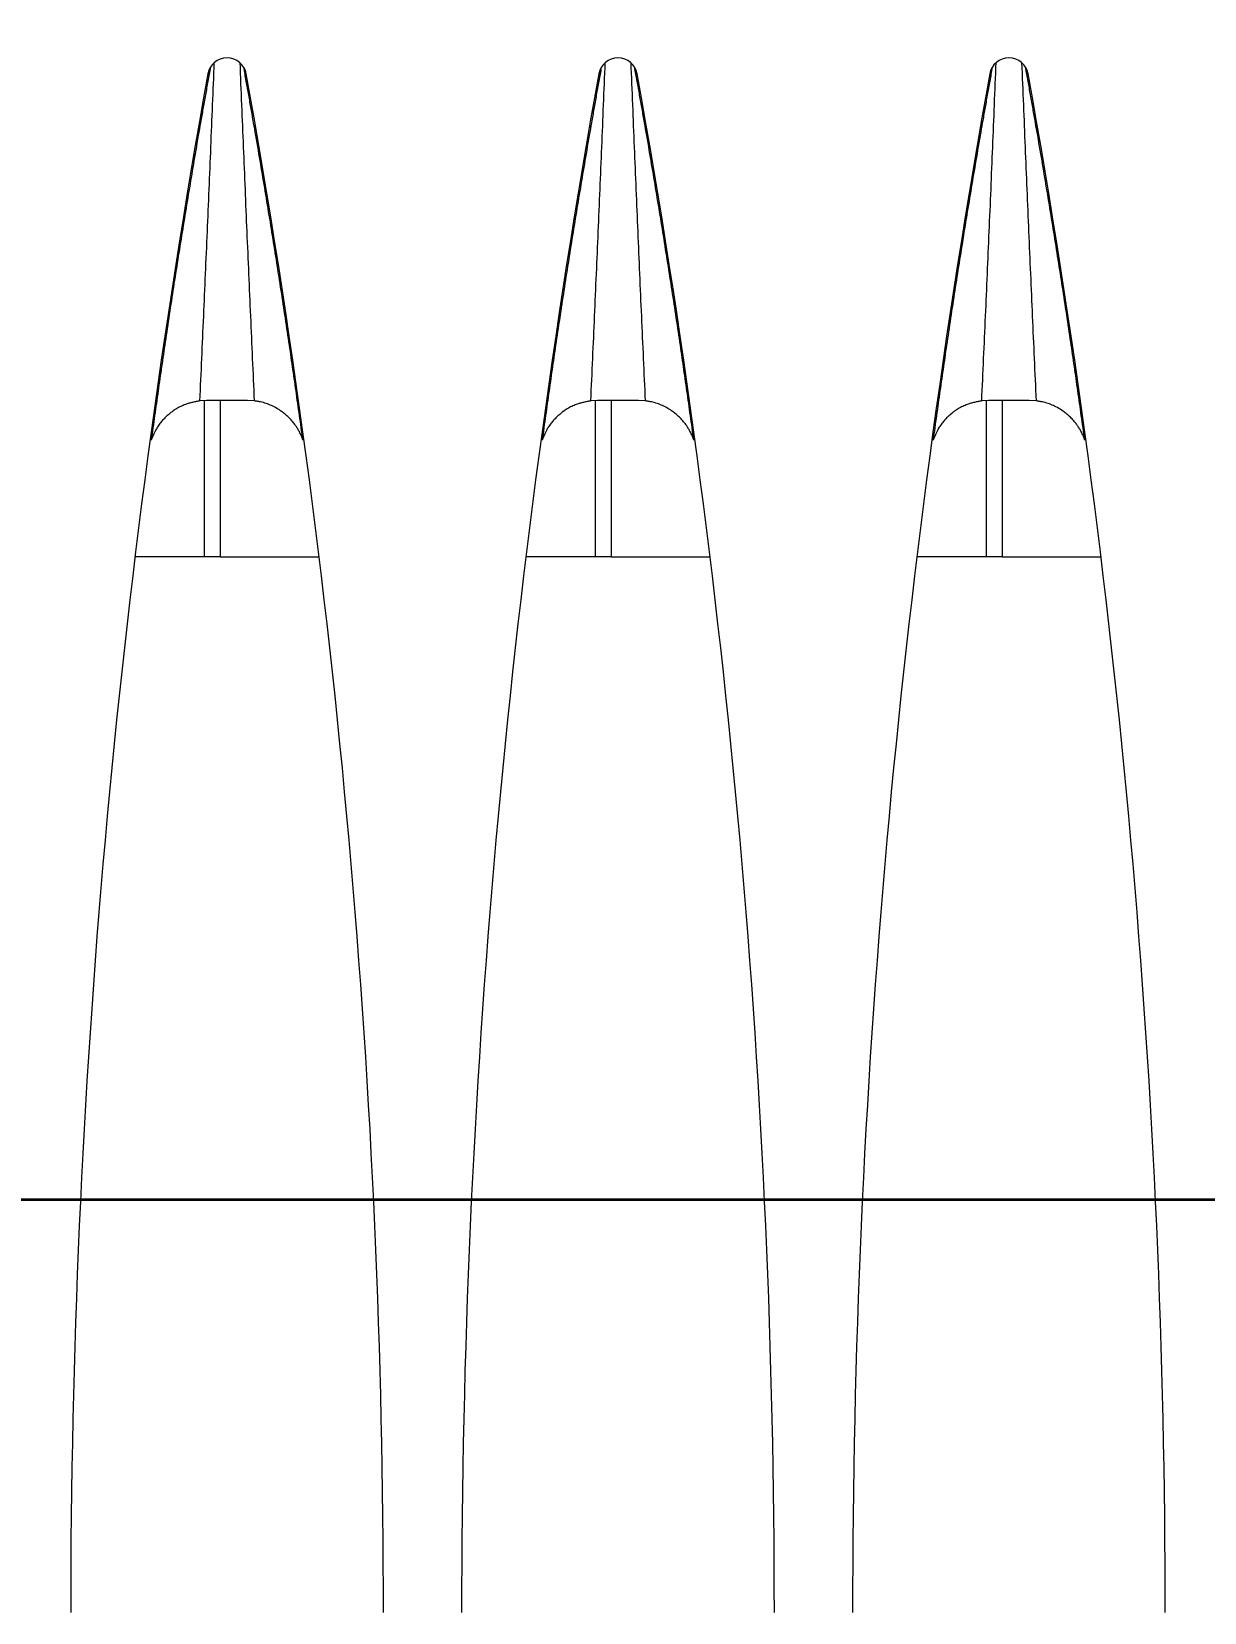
# Model space of a CAD drawing. Header units: metres. Extents: x -101133.8 to -101066.7, y -24899.3 to -24824.7.
# Drawn here: x -101110.23731 to -101110.20731, y -24848.34174 to -24848.3013 of the extents above; entities that cross this region are included whole.
import ezdxf

# ---------------------------------------------------------------- set-up
doc = ezdxf.new("R2010")
doc.units = ezdxf.units.M
doc.header["$LTSCALE"] = 0.2
doc.header["$PDSIZE"] = -5
for name, color, linetype in [('CMT-COTATION DIVERS', 1, 'Continuous'), ('CMT-CVC-MATERIEL', 30, 'Continuous'), ('CMT-PLB-EV-SOUS DALLAGE', 1, 'Continuous')]:
    doc.layers.add(name, color=color, linetype=linetype)
doc.styles.get("Standard").update_dxf_attribs({"font": 'arial.ttf'})
doc.dimstyles.get("Standard").update_dxf_attribs({"dimtxt": 0.18, "dimasz": 0.18, "dimexe": 0.18, "dimexo": 0.0625, "dimgap": 0.09, "dimtad": 0, "dimtih": 1, "dimtoh": 1, "dimdec": 4, "dimzin": 0, "dimdsep": 46, "dimtxsty": 'Standard', "dimcen": 0.09, "dimadec": 0, "dimazin": 0, "dimtfac": 1, "dimtdec": 4, "dimtofl": 0, "dimtmove": 0, "dimatfit": 3, "dimfxl": 1, "dimtolj": 1, "dimtzin": 0, "dimarcsym": 0})

# ---------------------------------------------------------------- blocks, each defined once
blk = doc.blocks.new('Cassette 600x600')
at = {"linetype": 'Continuous', "lineweight": 13}
for p, q in [((-20444.73, 132.832), (-20444.73, 135.361)), ((-20449.23, 134.73), (-20449.23, 134.764)), ((-20455.73, 133.702), (-20455.73, 133.736)), ((-20448.72, 133.7), (-20448.73, 133.527)), ((-20448.73, 132.832), (-20444.73, 132.832)), ((-20444.73, 132.832), (-20444.73, 132.421)), ((-20455.73, 132.274), (-20455.73, 132.308)), ((-20448.73, 132.483), (-20448.72, 132.31)), ((-20448.726, 132.421), (-20444.73, 132.421)), ((-20444.73, 132.421), (-20444.73, 130.649)), ((-20449.23, 131.246), (-20449.23, 131.28)), ((-20444.73, 122.832), (-20444.73, 125.361)), ((-20449.23, 124.73), (-20449.23, 124.764)), ((-20455.73, 123.702), (-20455.73, 123.736)), ((-20448.72, 123.7), (-20448.73, 123.527)), ((-20448.73, 122.832), (-20444.73, 122.832)), ((-20444.73, 122.832), (-20444.73, 122.421)), ((-20455.73, 122.274), (-20455.73, 122.308)), ((-20448.73, 122.483), (-20448.72, 122.31)), ((-20448.726, 122.421), (-20444.73, 122.421)), ((-20444.73, 122.421), (-20444.73, 120.649)), ((-20449.23, 121.246), (-20449.23, 121.28)), ((-20444.73, 112.832), (-20444.73, 115.361)), ((-20449.23, 114.73), (-20449.23, 114.764)), ((-20455.73, 113.702), (-20455.73, 113.736)), ((-20448.72, 113.7), (-20448.73, 113.527)), ((-20448.73, 112.832), (-20444.73, 112.832)), ((-20444.73, 112.832), (-20444.73, 112.421)), ((-20448.73, 112.483), (-20448.72, 112.31)), ((-20448.726, 112.421), (-20444.73, 112.421)), ((-20444.73, 112.421), (-20444.73, 110.649)), ((-20455.73, 112.274), (-20455.73, 112.308)), ((-20449.23, 111.246), (-20449.23, 111.28))]:
    blk.add_line(p, q, dxfattribs=at)
for centre, radius, start, end in [((-20417.73, -85.495), 222.5, 90, 100.18749), ((-20456.995, 133.005), 0.5, 100.1875, 259.8125), ((-20417.73, 351.505), 222.5, 259.81251, 270), ((-20417.73, -95.495), 222.5, 90, 100.18749), ((-20456.995, 123.005), 0.5, 100.1875, 259.8125), ((-20417.73, 341.505), 222.5, 259.81251, 270), ((-20417.73, -105.495), 222.5, 90, 100.18749), ((-20456.995, 113.005), 0.5, 100.1875, 259.8125), ((-20417.73, 331.505), 222.5, 259.81251, 270)]:
    blk.add_arc(centre, radius, start, end, dxfattribs=at)
for points, knots in [([(-20447.719, 134.945), (-20447.929, 134.916), (-20448.138, 134.887), (-20448.347, 134.857), (-20448.556, 134.828), (-20448.764, 134.799), (-20448.975, 134.769), (-20449.185, 134.739), (-20449.396, 134.709), (-20449.602, 134.679), (-20449.808, 134.65), (-20450.008, 134.621), (-20450.229, 134.588), (-20450.451, 134.555), (-20450.694, 134.519), (-20450.931, 134.483), (-20451.168, 134.447), (-20451.399, 134.412), (-20451.632, 134.376), (-20451.865, 134.34), (-20452.099, 134.303), (-20452.333, 134.266), (-20452.567, 134.229), (-20452.8, 134.192), (-20453.034, 134.154), (-20453.267, 134.117), (-20453.5, 134.079), (-20453.734, 134.04), (-20453.968, 134.002), (-20454.204, 133.963), (-20454.434, 133.924), (-20454.664, 133.886), (-20454.888, 133.848), (-20455.133, 133.806), (-20455.378, 133.764), (-20455.644, 133.718), (-20455.833, 133.685), (-20455.977, 133.66), (-20456.077, 133.642), (-20456.188, 133.622), (-20456.3, 133.602), (-20456.424, 133.581), (-20456.544, 133.559), (-20456.664, 133.538), (-20456.782, 133.517), (-20456.9, 133.496), (-20457.018, 133.475), (-20457.136, 133.453), (-20457.255, 133.432)], [0, 0, 0, 0, 1, 1, 1, 2, 2, 2, 3, 3, 3, 4, 4, 4, 5, 5, 5, 6, 6, 6, 7, 7, 7, 8, 8, 8, 9, 9, 9, 10, 10, 10, 11, 11, 11, 12, 12, 12, 13, 13, 13, 14, 14, 14, 15, 15, 15, 16, 16, 16, 16]), ([(-20447.719, 134.945), (-20447.727, 134.942), (-20447.735, 134.939), (-20447.743, 134.936), (-20447.751, 134.934), (-20447.759, 134.931), (-20447.767, 134.928), (-20447.775, 134.925), (-20447.783, 134.921), (-20447.79, 134.918), (-20447.798, 134.916), (-20447.805, 134.913), (-20447.814, 134.909), (-20447.836, 134.9), (-20447.871, 134.884), (-20447.901, 134.869), (-20447.932, 134.854), (-20447.958, 134.84), (-20447.984, 134.824), (-20448.011, 134.808), (-20448.039, 134.791), (-20448.063, 134.775), (-20448.088, 134.759), (-20448.109, 134.744), (-20448.137, 134.722), (-20448.166, 134.7), (-20448.202, 134.67), (-20448.233, 134.642), (-20448.265, 134.614), (-20448.293, 134.586), (-20448.32, 134.557), (-20448.348, 134.528), (-20448.375, 134.497), (-20448.398, 134.468), (-20448.422, 134.439), (-20448.442, 134.412), (-20448.467, 134.375), (-20448.493, 134.338), (-20448.523, 134.29), (-20448.548, 134.244), (-20448.574, 134.197), (-20448.595, 134.153), (-20448.614, 134.109), (-20448.633, 134.064), (-20448.649, 134.02), (-20448.664, 133.971), (-20448.678, 133.922), (-20448.691, 133.868), (-20448.698, 133.833), (-20448.701, 133.82), (-20448.703, 133.81), (-20448.705, 133.799), (-20448.706, 133.789), (-20448.708, 133.777), (-20448.71, 133.766), (-20448.712, 133.755), (-20448.713, 133.744), (-20448.715, 133.733), (-20448.717, 133.722), (-20448.718, 133.711), (-20448.72, 133.7)], [0, 0, 0, 0, 1, 1, 1, 2, 2, 2, 3, 3, 3, 4, 4, 4, 5, 5, 5, 6, 6, 6, 7, 7, 7, 8, 8, 8, 9, 9, 9, 10, 10, 10, 11, 11, 11, 12, 12, 12, 13, 13, 13, 14, 14, 14, 15, 15, 15, 16, 16, 16, 17, 17, 17, 18, 18, 18, 19, 19, 19, 20, 20, 20, 20]), ([(-20457.374, 133.331), (-20457.014, 133.346), (-20456.653, 133.36), (-20456.293, 133.375), (-20455.933, 133.39), (-20455.573, 133.404), (-20455.212, 133.419), (-20454.852, 133.434), (-20454.492, 133.449), (-20454.132, 133.464), (-20453.771, 133.479), (-20453.411, 133.494), (-20453.05, 133.509), (-20452.69, 133.524), (-20452.329, 133.54), (-20451.968, 133.556), (-20451.607, 133.571), (-20451.246, 133.587), (-20450.885, 133.603), (-20450.525, 133.619), (-20450.164, 133.635), (-20449.803, 133.651), (-20449.442, 133.668), (-20449.081, 133.684), (-20448.72, 133.7)], [0, 0, 0, 0, 1, 1, 1, 2, 2, 2, 3, 3, 3, 4, 4, 4, 5, 5, 5, 6, 6, 6, 7, 7, 7, 8, 8, 8, 8]), ([(-20448.73, 133.527), (-20448.73, 133.507), (-20448.73, 133.487), (-20448.73, 133.466), (-20448.73, 133.446), (-20448.73, 133.425), (-20448.73, 133.404), (-20448.73, 133.383), (-20448.73, 133.363), (-20448.73, 133.341), (-20448.73, 133.32), (-20448.73, 133.299), (-20448.73, 133.277), (-20448.73, 133.255), (-20448.73, 133.233), (-20448.73, 133.211), (-20448.73, 133.189), (-20448.73, 133.166), (-20448.73, 133.143), (-20448.73, 133.121), (-20448.73, 133.098), (-20448.73, 133.075), (-20448.73, 133.052), (-20448.73, 133.029), (-20448.73, 133.006), (-20448.73, 132.983), (-20448.73, 132.96), (-20448.73, 132.937), (-20448.73, 132.914), (-20448.73, 132.891), (-20448.73, 132.868), (-20448.73, 132.845), (-20448.73, 132.823), (-20448.73, 132.8), (-20448.73, 132.778), (-20448.73, 132.756), (-20448.73, 132.734), (-20448.73, 132.712), (-20448.73, 132.691), (-20448.73, 132.67), (-20448.73, 132.648), (-20448.73, 132.627), (-20448.73, 132.607), (-20448.73, 132.586), (-20448.73, 132.565), (-20448.73, 132.544), (-20448.73, 132.524), (-20448.73, 132.503), (-20448.73, 132.483)], [0, 0, 0, 0, 1, 1, 1, 2, 2, 2, 3, 3, 3, 4, 4, 4, 5, 5, 5, 6, 6, 6, 7, 7, 7, 8, 8, 8, 9, 9, 9, 10, 10, 10, 11, 11, 11, 12, 12, 12, 13, 13, 13, 14, 14, 14, 15, 15, 15, 16, 16, 16, 16]), ([(-20448.72, 132.31), (-20449.081, 132.327), (-20449.442, 132.343), (-20449.803, 132.359), (-20450.164, 132.375), (-20450.525, 132.391), (-20450.885, 132.407), (-20451.246, 132.423), (-20451.607, 132.439), (-20451.968, 132.454), (-20452.329, 132.47), (-20452.69, 132.486), (-20453.05, 132.501), (-20453.411, 132.516), (-20453.771, 132.532), (-20454.132, 132.547), (-20454.492, 132.562), (-20454.852, 132.577), (-20455.212, 132.591), (-20455.573, 132.606), (-20455.933, 132.621), (-20456.293, 132.635), (-20456.653, 132.65), (-20457.014, 132.664), (-20457.374, 132.679)], [0, 0, 0, 0, 1, 1, 1, 2, 2, 2, 3, 3, 3, 4, 4, 4, 5, 5, 5, 6, 6, 6, 7, 7, 7, 8, 8, 8, 8]), ([(-20457.255, 132.578), (-20457.136, 132.557), (-20457.018, 132.536), (-20456.9, 132.515), (-20456.782, 132.493), (-20456.664, 132.472), (-20456.544, 132.451), (-20456.424, 132.43), (-20456.3, 132.408), (-20456.188, 132.388), (-20456.077, 132.368), (-20455.977, 132.351), (-20455.833, 132.325), (-20455.644, 132.292), (-20455.378, 132.246), (-20455.133, 132.204), (-20454.889, 132.163), (-20454.664, 132.125), (-20454.434, 132.086), (-20454.204, 132.048), (-20453.968, 132.008), (-20453.734, 131.97), (-20453.5, 131.931), (-20453.267, 131.894), (-20453.034, 131.856), (-20452.8, 131.818), (-20452.567, 131.781), (-20452.333, 131.744), (-20452.099, 131.707), (-20451.865, 131.67), (-20451.632, 131.634), (-20451.399, 131.598), (-20451.168, 131.563), (-20450.931, 131.527), (-20450.694, 131.491), (-20450.451, 131.455), (-20450.229, 131.422), (-20450.008, 131.39), (-20449.808, 131.361), (-20449.602, 131.331), (-20449.396, 131.301), (-20449.185, 131.271), (-20448.975, 131.241), (-20448.764, 131.212), (-20448.556, 131.182), (-20448.347, 131.153), (-20448.138, 131.124), (-20447.929, 131.094), (-20447.719, 131.065)], [0, 0, 0, 0, 1, 1, 1, 2, 2, 2, 3, 3, 3, 4, 4, 4, 5, 5, 5, 6, 6, 6, 7, 7, 7, 8, 8, 8, 9, 9, 9, 10, 10, 10, 11, 11, 11, 12, 12, 12, 13, 13, 13, 14, 14, 14, 15, 15, 15, 16, 16, 16, 16]), ([(-20448.72, 132.31), (-20448.714, 132.279), (-20448.708, 132.248), (-20448.702, 132.217), (-20448.696, 132.186), (-20448.689, 132.155), (-20448.682, 132.124), (-20448.675, 132.093), (-20448.666, 132.061), (-20448.658, 132.031), (-20448.649, 132.001), (-20448.641, 131.974), (-20448.628, 131.939), (-20448.615, 131.904), (-20448.597, 131.862), (-20448.578, 131.823), (-20448.559, 131.783), (-20448.538, 131.746), (-20448.516, 131.709), (-20448.493, 131.672), (-20448.469, 131.635), (-20448.441, 131.598), (-20448.413, 131.56), (-20448.381, 131.521), (-20448.354, 131.49), (-20448.327, 131.459), (-20448.306, 131.437), (-20448.282, 131.412), (-20448.257, 131.388), (-20448.23, 131.363), (-20448.202, 131.339), (-20448.175, 131.315), (-20448.147, 131.293), (-20448.116, 131.27), (-20448.084, 131.248), (-20448.049, 131.225), (-20448.021, 131.208), (-20447.993, 131.192), (-20447.972, 131.181), (-20447.949, 131.169), (-20447.926, 131.157), (-20447.9, 131.145), (-20447.874, 131.133), (-20447.849, 131.121), (-20447.823, 131.11), (-20447.797, 131.098), (-20447.772, 131.087), (-20447.745, 131.076), (-20447.719, 131.065)], [0, 0, 0, 0, 1, 1, 1, 2, 2, 2, 3, 3, 3, 4, 4, 4, 5, 5, 5, 6, 6, 6, 7, 7, 7, 8, 8, 8, 9, 9, 9, 10, 10, 10, 11, 11, 11, 12, 12, 12, 13, 13, 13, 14, 14, 14, 15, 15, 15, 16, 16, 16, 16]), ([(-20447.719, 124.945), (-20447.929, 124.916), (-20448.138, 124.887), (-20448.347, 124.857), (-20448.556, 124.828), (-20448.764, 124.799), (-20448.975, 124.769), (-20449.185, 124.739), (-20449.396, 124.709), (-20449.602, 124.679), (-20449.808, 124.65), (-20450.008, 124.621), (-20450.229, 124.588), (-20450.451, 124.555), (-20450.694, 124.519), (-20450.931, 124.483), (-20451.168, 124.447), (-20451.399, 124.412), (-20451.632, 124.376), (-20451.865, 124.34), (-20452.099, 124.303), (-20452.333, 124.266), (-20452.567, 124.229), (-20452.8, 124.192), (-20453.034, 124.154), (-20453.267, 124.117), (-20453.5, 124.079), (-20453.734, 124.04), (-20453.968, 124.002), (-20454.204, 123.963), (-20454.434, 123.924), (-20454.664, 123.886), (-20454.888, 123.848), (-20455.133, 123.806), (-20455.378, 123.764), (-20455.644, 123.718), (-20455.833, 123.685), (-20455.977, 123.66), (-20456.077, 123.642), (-20456.188, 123.622), (-20456.3, 123.602), (-20456.424, 123.581), (-20456.544, 123.559), (-20456.664, 123.538), (-20456.782, 123.517), (-20456.9, 123.496), (-20457.018, 123.475), (-20457.136, 123.453), (-20457.255, 123.432)], [0, 0, 0, 0, 1, 1, 1, 2, 2, 2, 3, 3, 3, 4, 4, 4, 5, 5, 5, 6, 6, 6, 7, 7, 7, 8, 8, 8, 9, 9, 9, 10, 10, 10, 11, 11, 11, 12, 12, 12, 13, 13, 13, 14, 14, 14, 15, 15, 15, 16, 16, 16, 16]), ([(-20447.719, 124.945), (-20447.727, 124.942), (-20447.735, 124.939), (-20447.743, 124.936), (-20447.751, 124.934), (-20447.759, 124.931), (-20447.767, 124.928), (-20447.775, 124.925), (-20447.783, 124.921), (-20447.79, 124.918), (-20447.798, 124.916), (-20447.805, 124.913), (-20447.814, 124.909), (-20447.836, 124.9), (-20447.871, 124.884), (-20447.901, 124.869), (-20447.932, 124.854), (-20447.958, 124.84), (-20447.984, 124.824), (-20448.011, 124.808), (-20448.039, 124.791), (-20448.063, 124.775), (-20448.088, 124.759), (-20448.109, 124.744), (-20448.137, 124.722), (-20448.166, 124.7), (-20448.202, 124.67), (-20448.233, 124.642), (-20448.265, 124.614), (-20448.293, 124.586), (-20448.32, 124.557), (-20448.348, 124.528), (-20448.375, 124.497), (-20448.398, 124.468), (-20448.422, 124.439), (-20448.442, 124.412), (-20448.467, 124.375), (-20448.493, 124.338), (-20448.523, 124.29), (-20448.548, 124.244), (-20448.574, 124.197), (-20448.595, 124.153), (-20448.614, 124.109), (-20448.633, 124.064), (-20448.649, 124.02), (-20448.664, 123.971), (-20448.678, 123.922), (-20448.691, 123.868), (-20448.698, 123.833), (-20448.701, 123.82), (-20448.703, 123.81), (-20448.705, 123.799), (-20448.706, 123.789), (-20448.708, 123.777), (-20448.71, 123.766), (-20448.712, 123.755), (-20448.713, 123.744), (-20448.715, 123.733), (-20448.717, 123.722), (-20448.718, 123.711), (-20448.72, 123.7)], [0, 0, 0, 0, 1, 1, 1, 2, 2, 2, 3, 3, 3, 4, 4, 4, 5, 5, 5, 6, 6, 6, 7, 7, 7, 8, 8, 8, 9, 9, 9, 10, 10, 10, 11, 11, 11, 12, 12, 12, 13, 13, 13, 14, 14, 14, 15, 15, 15, 16, 16, 16, 17, 17, 17, 18, 18, 18, 19, 19, 19, 20, 20, 20, 20]), ([(-20457.374, 123.331), (-20457.014, 123.346), (-20456.653, 123.36), (-20456.293, 123.375), (-20455.933, 123.39), (-20455.573, 123.404), (-20455.212, 123.419), (-20454.852, 123.434), (-20454.492, 123.449), (-20454.132, 123.464), (-20453.771, 123.479), (-20453.411, 123.494), (-20453.05, 123.509), (-20452.69, 123.524), (-20452.329, 123.54), (-20451.968, 123.556), (-20451.607, 123.571), (-20451.246, 123.587), (-20450.885, 123.603), (-20450.525, 123.619), (-20450.164, 123.635), (-20449.803, 123.651), (-20449.442, 123.668), (-20449.081, 123.684), (-20448.72, 123.7)], [0, 0, 0, 0, 1, 1, 1, 2, 2, 2, 3, 3, 3, 4, 4, 4, 5, 5, 5, 6, 6, 6, 7, 7, 7, 8, 8, 8, 8]), ([(-20448.73, 123.527), (-20448.73, 123.507), (-20448.73, 123.487), (-20448.73, 123.466), (-20448.73, 123.446), (-20448.73, 123.425), (-20448.73, 123.404), (-20448.73, 123.383), (-20448.73, 123.363), (-20448.73, 123.341), (-20448.73, 123.32), (-20448.73, 123.299), (-20448.73, 123.277), (-20448.73, 123.255), (-20448.73, 123.233), (-20448.73, 123.211), (-20448.73, 123.189), (-20448.73, 123.166), (-20448.73, 123.143), (-20448.73, 123.121), (-20448.73, 123.098), (-20448.73, 123.075), (-20448.73, 123.052), (-20448.73, 123.029), (-20448.73, 123.006), (-20448.73, 122.983), (-20448.73, 122.96), (-20448.73, 122.937), (-20448.73, 122.914), (-20448.73, 122.891), (-20448.73, 122.868), (-20448.73, 122.845), (-20448.73, 122.823), (-20448.73, 122.8), (-20448.73, 122.778), (-20448.73, 122.756), (-20448.73, 122.734), (-20448.73, 122.712), (-20448.73, 122.691), (-20448.73, 122.67), (-20448.73, 122.648), (-20448.73, 122.627), (-20448.73, 122.607), (-20448.73, 122.586), (-20448.73, 122.565), (-20448.73, 122.544), (-20448.73, 122.524), (-20448.73, 122.503), (-20448.73, 122.483)], [0, 0, 0, 0, 1, 1, 1, 2, 2, 2, 3, 3, 3, 4, 4, 4, 5, 5, 5, 6, 6, 6, 7, 7, 7, 8, 8, 8, 9, 9, 9, 10, 10, 10, 11, 11, 11, 12, 12, 12, 13, 13, 13, 14, 14, 14, 15, 15, 15, 16, 16, 16, 16]), ([(-20448.72, 122.31), (-20449.081, 122.327), (-20449.442, 122.343), (-20449.803, 122.359), (-20450.164, 122.375), (-20450.525, 122.391), (-20450.885, 122.407), (-20451.246, 122.423), (-20451.607, 122.439), (-20451.968, 122.454), (-20452.329, 122.47), (-20452.69, 122.486), (-20453.05, 122.501), (-20453.411, 122.516), (-20453.771, 122.532), (-20454.132, 122.547), (-20454.492, 122.562), (-20454.852, 122.576), (-20455.212, 122.591), (-20455.573, 122.606), (-20455.933, 122.621), (-20456.293, 122.635), (-20456.653, 122.65), (-20457.014, 122.664), (-20457.374, 122.679)], [0, 0, 0, 0, 1, 1, 1, 2, 2, 2, 3, 3, 3, 4, 4, 4, 5, 5, 5, 6, 6, 6, 7, 7, 7, 8, 8, 8, 8]), ([(-20457.255, 122.578), (-20457.136, 122.557), (-20457.018, 122.536), (-20456.9, 122.515), (-20456.782, 122.493), (-20456.664, 122.473), (-20456.544, 122.451), (-20456.424, 122.43), (-20456.3, 122.408), (-20456.188, 122.388), (-20456.077, 122.368), (-20455.977, 122.351), (-20455.833, 122.325), (-20455.644, 122.292), (-20455.378, 122.246), (-20455.133, 122.204), (-20454.889, 122.163), (-20454.664, 122.125), (-20454.434, 122.086), (-20454.204, 122.048), (-20453.968, 122.008), (-20453.734, 121.97), (-20453.5, 121.931), (-20453.267, 121.894), (-20453.034, 121.856), (-20452.8, 121.818), (-20452.567, 121.781), (-20452.333, 121.744), (-20452.099, 121.707), (-20451.865, 121.67), (-20451.632, 121.634), (-20451.399, 121.598), (-20451.168, 121.563), (-20450.931, 121.527), (-20450.694, 121.491), (-20450.451, 121.455), (-20450.229, 121.422), (-20450.008, 121.39), (-20449.808, 121.361), (-20449.602, 121.331), (-20449.396, 121.301), (-20449.185, 121.271), (-20448.975, 121.241), (-20448.764, 121.212), (-20448.556, 121.182), (-20448.347, 121.153), (-20448.138, 121.124), (-20447.929, 121.094), (-20447.719, 121.065)], [0, 0, 0, 0, 1, 1, 1, 2, 2, 2, 3, 3, 3, 4, 4, 4, 5, 5, 5, 6, 6, 6, 7, 7, 7, 8, 8, 8, 9, 9, 9, 10, 10, 10, 11, 11, 11, 12, 12, 12, 13, 13, 13, 14, 14, 14, 15, 15, 15, 16, 16, 16, 16]), ([(-20448.72, 122.31), (-20448.714, 122.279), (-20448.708, 122.248), (-20448.702, 122.217), (-20448.696, 122.186), (-20448.689, 122.155), (-20448.682, 122.124), (-20448.675, 122.092), (-20448.666, 122.061), (-20448.658, 122.031), (-20448.649, 122.001), (-20448.641, 121.974), (-20448.628, 121.939), (-20448.615, 121.904), (-20448.597, 121.862), (-20448.578, 121.823), (-20448.559, 121.783), (-20448.538, 121.746), (-20448.516, 121.709), (-20448.493, 121.672), (-20448.469, 121.635), (-20448.441, 121.598), (-20448.413, 121.56), (-20448.381, 121.521), (-20448.354, 121.49), (-20448.327, 121.459), (-20448.306, 121.437), (-20448.282, 121.412), (-20448.257, 121.388), (-20448.23, 121.363), (-20448.202, 121.339), (-20448.175, 121.315), (-20448.147, 121.293), (-20448.116, 121.27), (-20448.084, 121.248), (-20448.049, 121.225), (-20448.021, 121.208), (-20447.993, 121.192), (-20447.972, 121.181), (-20447.949, 121.169), (-20447.926, 121.157), (-20447.9, 121.145), (-20447.874, 121.133), (-20447.849, 121.121), (-20447.823, 121.11), (-20447.797, 121.098), (-20447.772, 121.087), (-20447.745, 121.076), (-20447.719, 121.065)], [0, 0, 0, 0, 1, 1, 1, 2, 2, 2, 3, 3, 3, 4, 4, 4, 5, 5, 5, 6, 6, 6, 7, 7, 7, 8, 8, 8, 9, 9, 9, 10, 10, 10, 11, 11, 11, 12, 12, 12, 13, 13, 13, 14, 14, 14, 15, 15, 15, 16, 16, 16, 16]), ([(-20447.719, 114.945), (-20447.929, 114.916), (-20448.138, 114.887), (-20448.347, 114.857), (-20448.556, 114.828), (-20448.764, 114.799), (-20448.975, 114.769), (-20449.185, 114.739), (-20449.396, 114.709), (-20449.602, 114.679), (-20449.808, 114.65), (-20450.008, 114.621), (-20450.229, 114.588), (-20450.451, 114.555), (-20450.694, 114.519), (-20450.931, 114.483), (-20451.168, 114.447), (-20451.399, 114.412), (-20451.632, 114.376), (-20451.865, 114.34), (-20452.099, 114.303), (-20452.333, 114.266), (-20452.567, 114.229), (-20452.8, 114.192), (-20453.034, 114.154), (-20453.267, 114.117), (-20453.5, 114.079), (-20453.734, 114.04), (-20453.968, 114.002), (-20454.204, 113.963), (-20454.434, 113.924), (-20454.664, 113.886), (-20454.888, 113.848), (-20455.133, 113.806), (-20455.378, 113.764), (-20455.644, 113.718), (-20455.833, 113.685), (-20455.977, 113.66), (-20456.077, 113.642), (-20456.188, 113.622), (-20456.3, 113.602), (-20456.424, 113.581), (-20456.544, 113.559), (-20456.664, 113.538), (-20456.782, 113.517), (-20456.9, 113.496), (-20457.018, 113.475), (-20457.136, 113.453), (-20457.255, 113.432)], [0, 0, 0, 0, 1, 1, 1, 2, 2, 2, 3, 3, 3, 4, 4, 4, 5, 5, 5, 6, 6, 6, 7, 7, 7, 8, 8, 8, 9, 9, 9, 10, 10, 10, 11, 11, 11, 12, 12, 12, 13, 13, 13, 14, 14, 14, 15, 15, 15, 16, 16, 16, 16]), ([(-20447.719, 114.945), (-20447.727, 114.942), (-20447.735, 114.939), (-20447.743, 114.936), (-20447.751, 114.934), (-20447.759, 114.931), (-20447.767, 114.928), (-20447.775, 114.925), (-20447.783, 114.921), (-20447.79, 114.918), (-20447.798, 114.916), (-20447.805, 114.913), (-20447.814, 114.909), (-20447.836, 114.9), (-20447.871, 114.884), (-20447.901, 114.869), (-20447.932, 114.854), (-20447.958, 114.84), (-20447.984, 114.824), (-20448.011, 114.808), (-20448.039, 114.791), (-20448.063, 114.775), (-20448.088, 114.759), (-20448.109, 114.744), (-20448.137, 114.722), (-20448.166, 114.7), (-20448.202, 114.67), (-20448.233, 114.642), (-20448.265, 114.614), (-20448.293, 114.586), (-20448.32, 114.557), (-20448.348, 114.528), (-20448.375, 114.497), (-20448.398, 114.468), (-20448.422, 114.439), (-20448.442, 114.412), (-20448.467, 114.375), (-20448.493, 114.338), (-20448.523, 114.29), (-20448.548, 114.244), (-20448.574, 114.197), (-20448.595, 114.153), (-20448.614, 114.109), (-20448.633, 114.064), (-20448.649, 114.02), (-20448.664, 113.971), (-20448.678, 113.922), (-20448.691, 113.868), (-20448.698, 113.833), (-20448.701, 113.82), (-20448.703, 113.81), (-20448.705, 113.799), (-20448.706, 113.789), (-20448.708, 113.777), (-20448.71, 113.766), (-20448.712, 113.755), (-20448.713, 113.744), (-20448.715, 113.733), (-20448.717, 113.722), (-20448.718, 113.711), (-20448.72, 113.7)], [0, 0, 0, 0, 1, 1, 1, 2, 2, 2, 3, 3, 3, 4, 4, 4, 5, 5, 5, 6, 6, 6, 7, 7, 7, 8, 8, 8, 9, 9, 9, 10, 10, 10, 11, 11, 11, 12, 12, 12, 13, 13, 13, 14, 14, 14, 15, 15, 15, 16, 16, 16, 17, 17, 17, 18, 18, 18, 19, 19, 19, 20, 20, 20, 20]), ([(-20457.374, 113.331), (-20457.014, 113.346), (-20456.653, 113.36), (-20456.293, 113.375), (-20455.933, 113.39), (-20455.573, 113.404), (-20455.212, 113.419), (-20454.852, 113.434), (-20454.492, 113.449), (-20454.132, 113.464), (-20453.771, 113.479), (-20453.411, 113.494), (-20453.05, 113.509), (-20452.69, 113.524), (-20452.329, 113.54), (-20451.968, 113.556), (-20451.607, 113.571), (-20451.246, 113.587), (-20450.885, 113.603), (-20450.525, 113.619), (-20450.164, 113.635), (-20449.803, 113.651), (-20449.442, 113.668), (-20449.081, 113.684), (-20448.72, 113.7)], [0, 0, 0, 0, 1, 1, 1, 2, 2, 2, 3, 3, 3, 4, 4, 4, 5, 5, 5, 6, 6, 6, 7, 7, 7, 8, 8, 8, 8]), ([(-20448.73, 113.527), (-20448.73, 113.507), (-20448.73, 113.487), (-20448.73, 113.466), (-20448.73, 113.446), (-20448.73, 113.425), (-20448.73, 113.404), (-20448.73, 113.383), (-20448.73, 113.363), (-20448.73, 113.341), (-20448.73, 113.32), (-20448.73, 113.299), (-20448.73, 113.277), (-20448.73, 113.255), (-20448.73, 113.233), (-20448.73, 113.211), (-20448.73, 113.189), (-20448.73, 113.166), (-20448.73, 113.143), (-20448.73, 113.121), (-20448.73, 113.098), (-20448.73, 113.075), (-20448.73, 113.052), (-20448.73, 113.029), (-20448.73, 113.006), (-20448.73, 112.983), (-20448.73, 112.96), (-20448.73, 112.937), (-20448.73, 112.914), (-20448.73, 112.891), (-20448.73, 112.868), (-20448.73, 112.845), (-20448.73, 112.823), (-20448.73, 112.8), (-20448.73, 112.778), (-20448.73, 112.756), (-20448.73, 112.734), (-20448.73, 112.712), (-20448.73, 112.691), (-20448.73, 112.67), (-20448.73, 112.648), (-20448.73, 112.627), (-20448.73, 112.607), (-20448.73, 112.586), (-20448.73, 112.565), (-20448.73, 112.544), (-20448.73, 112.524), (-20448.73, 112.503), (-20448.73, 112.483)], [0, 0, 0, 0, 1, 1, 1, 2, 2, 2, 3, 3, 3, 4, 4, 4, 5, 5, 5, 6, 6, 6, 7, 7, 7, 8, 8, 8, 9, 9, 9, 10, 10, 10, 11, 11, 11, 12, 12, 12, 13, 13, 13, 14, 14, 14, 15, 15, 15, 16, 16, 16, 16]), ([(-20448.72, 112.31), (-20449.081, 112.327), (-20449.442, 112.343), (-20449.803, 112.359), (-20450.164, 112.375), (-20450.525, 112.391), (-20450.885, 112.407), (-20451.246, 112.423), (-20451.607, 112.439), (-20451.968, 112.454), (-20452.329, 112.47), (-20452.69, 112.486), (-20453.05, 112.501), (-20453.411, 112.516), (-20453.771, 112.532), (-20454.132, 112.547), (-20454.492, 112.562), (-20454.852, 112.577), (-20455.212, 112.591), (-20455.573, 112.606), (-20455.933, 112.621), (-20456.293, 112.635), (-20456.653, 112.65), (-20457.014, 112.664), (-20457.374, 112.679)], [0, 0, 0, 0, 1, 1, 1, 2, 2, 2, 3, 3, 3, 4, 4, 4, 5, 5, 5, 6, 6, 6, 7, 7, 7, 8, 8, 8, 8]), ([(-20457.255, 112.578), (-20457.136, 112.557), (-20457.018, 112.536), (-20456.9, 112.515), (-20456.782, 112.493), (-20456.664, 112.473), (-20456.544, 112.451), (-20456.424, 112.43), (-20456.3, 112.408), (-20456.188, 112.388), (-20456.077, 112.368), (-20455.977, 112.351), (-20455.833, 112.325), (-20455.644, 112.292), (-20455.378, 112.246), (-20455.133, 112.204), (-20454.889, 112.163), (-20454.664, 112.125), (-20454.434, 112.086), (-20454.204, 112.048), (-20453.968, 112.008), (-20453.734, 111.97), (-20453.5, 111.931), (-20453.267, 111.894), (-20453.034, 111.856), (-20452.8, 111.818), (-20452.567, 111.781), (-20452.333, 111.744), (-20452.099, 111.707), (-20451.865, 111.67), (-20451.632, 111.634), (-20451.399, 111.598), (-20451.168, 111.563), (-20450.931, 111.527), (-20450.694, 111.491), (-20450.451, 111.455), (-20450.229, 111.422), (-20450.008, 111.39), (-20449.808, 111.361), (-20449.602, 111.331), (-20449.396, 111.301), (-20449.185, 111.271), (-20448.975, 111.241), (-20448.764, 111.212), (-20448.556, 111.182), (-20448.347, 111.153), (-20448.138, 111.124), (-20447.929, 111.094), (-20447.719, 111.065)], [0, 0, 0, 0, 1, 1, 1, 2, 2, 2, 3, 3, 3, 4, 4, 4, 5, 5, 5, 6, 6, 6, 7, 7, 7, 8, 8, 8, 9, 9, 9, 10, 10, 10, 11, 11, 11, 12, 12, 12, 13, 13, 13, 14, 14, 14, 15, 15, 15, 16, 16, 16, 16]), ([(-20448.72, 112.31), (-20448.714, 112.279), (-20448.708, 112.248), (-20448.702, 112.217), (-20448.696, 112.186), (-20448.689, 112.155), (-20448.682, 112.124), (-20448.675, 112.092), (-20448.666, 112.061), (-20448.658, 112.031), (-20448.649, 112.001), (-20448.641, 111.974), (-20448.628, 111.939), (-20448.615, 111.904), (-20448.597, 111.862), (-20448.578, 111.823), (-20448.559, 111.783), (-20448.538, 111.746), (-20448.516, 111.709), (-20448.493, 111.672), (-20448.469, 111.635), (-20448.441, 111.598), (-20448.413, 111.56), (-20448.381, 111.521), (-20448.354, 111.49), (-20448.327, 111.459), (-20448.306, 111.437), (-20448.282, 111.412), (-20448.257, 111.388), (-20448.23, 111.363), (-20448.202, 111.339), (-20448.175, 111.315), (-20448.147, 111.293), (-20448.116, 111.27), (-20448.084, 111.248), (-20448.049, 111.225), (-20448.021, 111.208), (-20447.993, 111.192), (-20447.972, 111.181), (-20447.949, 111.169), (-20447.926, 111.157), (-20447.9, 111.145), (-20447.874, 111.133), (-20447.849, 111.121), (-20447.823, 111.11), (-20447.797, 111.098), (-20447.772, 111.087), (-20447.745, 111.076), (-20447.719, 111.065)], [0, 0, 0, 0, 1, 1, 1, 2, 2, 2, 3, 3, 3, 4, 4, 4, 5, 5, 5, 6, 6, 6, 7, 7, 7, 8, 8, 8, 9, 9, 9, 10, 10, 10, 11, 11, 11, 12, 12, 12, 13, 13, 13, 14, 14, 14, 15, 15, 15, 16, 16, 16, 16])]:
    blk.add_open_spline(points, degree=3, knots=knots, dxfattribs=at)
blk = doc.blocks.new('COT-45')
at = {"color": 0}
for p, q in [((0, -1), (0, 1)), ((-1, 0), (1, 0))]:
    blk.add_line(p, q, dxfattribs=at)
at = {"color": 0, "const_width": 0.4}
blk.add_lwpolyline([(-0.4419, -0.4419), (0.4419, 0.4419)], dxfattribs=at)
blk = doc.blocks.new('*D117')
at = {"layer": 'CMT-COTATION DIVERS', "color": 0, "lineweight": -2}
for p, q in [((-101111.623309, -24847.280142), (-101111.623309, -24847.254759)), ((-101106.099319, -24848.567727), (-101106.099319, -24847.254759)), ((-101111.598309, -24847.304759), (-101106.124319, -24847.304759))]:
    blk.add_line(p, q, dxfattribs=at)
at = {"layer": 'Defpoints', "color": 0, "lineweight": 15}
for p in [(-101106.099319, -24847.304759), (-101111.623309, -24847.310142), (-101106.099319, -24848.597727)]:
    blk.add_point(p, dxfattribs=at)
at = {"layer": 'CMT-COTATION DIVERS', "color": 0, "lineweight": -2, "xscale": 0.025, "yscale": 0.025, "zscale": 0.025, "rotation": 180}
blk.add_blockref('COT-45', (-101111.623309, -24847.304759), dxfattribs=at)
at = {"layer": 'CMT-COTATION DIVERS', "color": 0, "lineweight": -2, "xscale": 0.025, "yscale": 0.025, "zscale": 0.025}
blk.add_blockref('COT-45', (-101106.099319, -24847.304759), dxfattribs=at)
at = {"layer": 'CMT-COTATION DIVERS', "color": 0, "lineweight": 15, "insert": (-101108.861314, -24847.228966), "char_height": 0.075, "attachment_point": 5}
blk.add_mtext('\\A1;552', dxfattribs=at)

msp = doc.modelspace()

# ---------------------------------------------------------------- linework, layer by layer
at = {"layer": 'CMT-PLB-EV-SOUS DALLAGE', "lineweight": 35}
msp.add_line((-101106.348021, -24848.331186), (-101112.807845, -24848.331186), dxfattribs=at)

# ---------------------------------------------------------------- block references
at = {"layer": 'CMT-CVC-MATERIEL', "xscale": 0.001, "yscale": 0.001, "zscale": 0.001, "rotation": 270}
msp.add_blockref('Cassette 600x600', (-101110.345313, -24868.759468), dxfattribs=at)

# ---------------------------------------------------------------- dimensions: what is measured, and where the dimension line sits
at = {"layer": 'CMT-COTATION DIVERS', "lineweight": 15}
dim = msp.add_linear_dim(base=(-101106.099319, -24847.304759), p1=(-101111.623309, -24847.310142), p2=(-101106.099319, -24848.597727), dimstyle='Standard', override={"dimscale": 0.05, "dimtxt": 1.5, "dimasz": 0.5, "dimexe": 1, "dimexo": 0.6, "dimgap": 0.75, "dimtad": 1, "dimtih": 0, "dimtoh": 0, "dimdec": 0, "dimlfac": 100, "dimblk": 'COT-45', "dimcen": 0, "dimadec": 2, "dimazin": 2, "dimtdec": 2, "dimtix": 1, "dimtmove": 1, "dimfrac": 1}, dxfattribs=at)
dim.commit()
dim.dimension.update_dxf_attribs({"geometry": '*D117', "text_midpoint": (-101108.861314, -24847.228966)})

doc.saveas('drawing.dxf')
